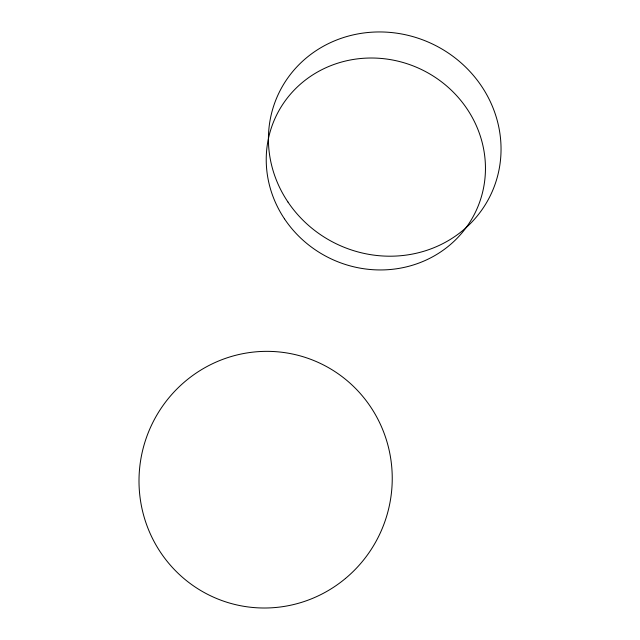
<?xml version="1.0" encoding="UTF-8"?>
<svg xmlns="http://www.w3.org/2000/svg" width="640" height="640" viewBox="0 0 640 640"><rect width="100%" height="100%" fill="white"/><g stroke="black" fill="none" stroke-linecap="round" stroke-linejoin="round"><path stroke-width="0.96" d="M345.416 578.504A128.528 126.4 -71.7 0 0 310.864 359.376A128.528 126.4 -71.7 0 0 140.584 501.16A128.528 126.4 -71.7 0 0 345.416 578.504M284.456 218.808A110.64 104.896 25.3 0 0 473.952 215.104A110.64 104.896 25.3 0 0 369.12 58.032A110.64 104.896 25.3 0 0 284.456 218.808M287.952 202.016A117.504 110.88 25.4 0 0 489 198.232A117.504 110.88 25.4 0 0 377.24 31.968A117.504 110.88 25.4 0 0 287.952 202.016"/></g></svg>
